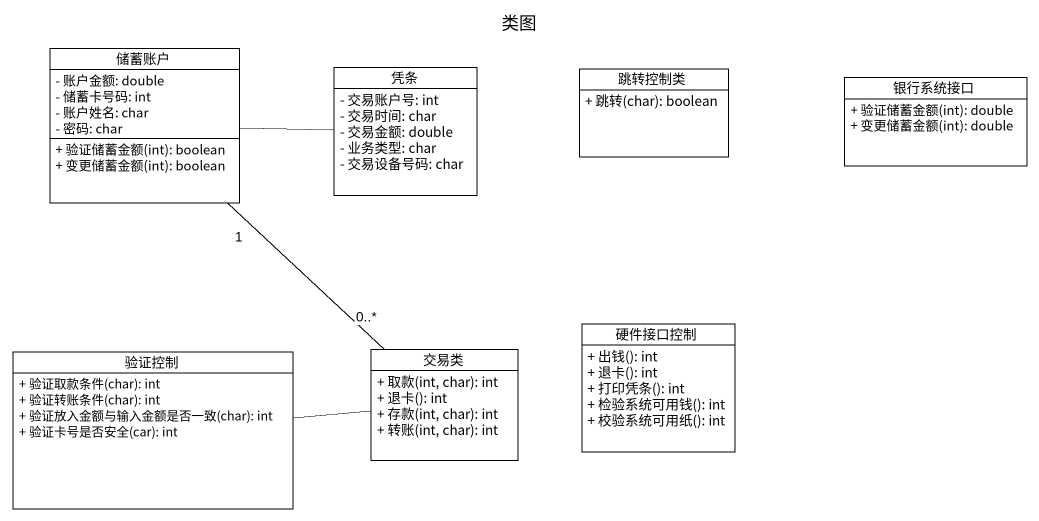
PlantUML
@startuml
title 类图
hide circle
hide empty members
skinparam classAttributeIconSize 0
class 储蓄账户 {
  - 账户金额: double
  - 储蓄卡号码: int
  - 账户姓名: char
  - 密码: char
  + 验证储蓄金额(int): boolean
  + 变更储蓄金额(int): boolean
}
class 凭条 {
  - 交易账户号: int
  - 交易时间: char
  - 交易金额: double
  - 业务类型: char
  - 交易设备号码: char
}
class 跳转控制类 {
  + 跳转(char): boolean
}
class 银行系统接口 {
  + 验证储蓄金额(int): double
  + 变更储蓄金额(int): double
}
class 硬件接口控制 {
  + 出钱(): int
  + 退卡(): int
  + 打印凭条(): int
  + 检验系统可用钱(): int
  + 校验系统可用纸(): int
}
class 验证控制 {
  + 验证取款条件(char): int
  + 验证转账条件(char): int
  + 验证放入金额与输入金额是否一致(char): int
  + 验证卡号是否安全(car): int
}
class 交易类 {
  + 取款(int, char): int
  + 退卡(): int
  + 存款(int, char): int
  + 转账(int, char): int
}
储蓄账户 -right- 凭条
储蓄账户 "1" -- "0..*" 交易类
交易类 -left- 验证控制
@enduml
